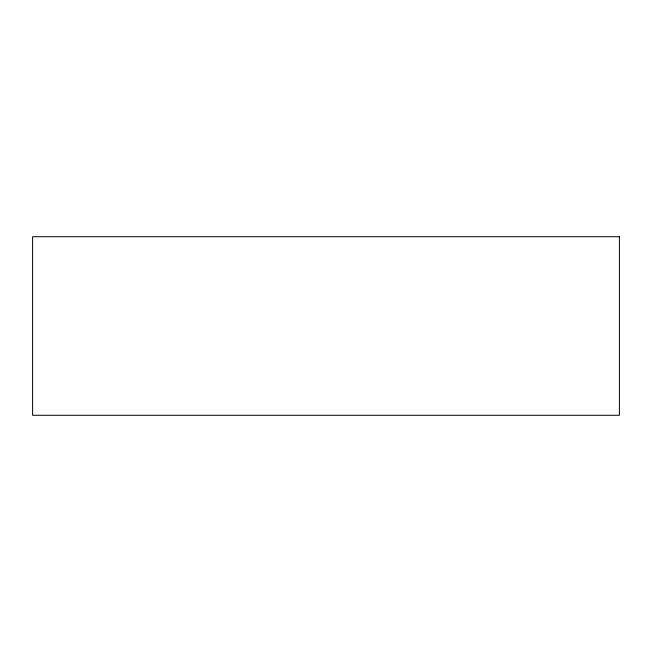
<?xml version="1.0" encoding="UTF-8"?>
<svg xmlns="http://www.w3.org/2000/svg" width="652" height="652" viewBox="0 0 652 652"><rect width="100%" height="100%" fill="white"/><g stroke="black" fill="none" stroke-linecap="round" stroke-linejoin="round"><path stroke-width="0.98" d="M619.4 236.717L32.6 236.717L32.6 415.283L619.4 415.283L619.4 236.717"/></g></svg>
